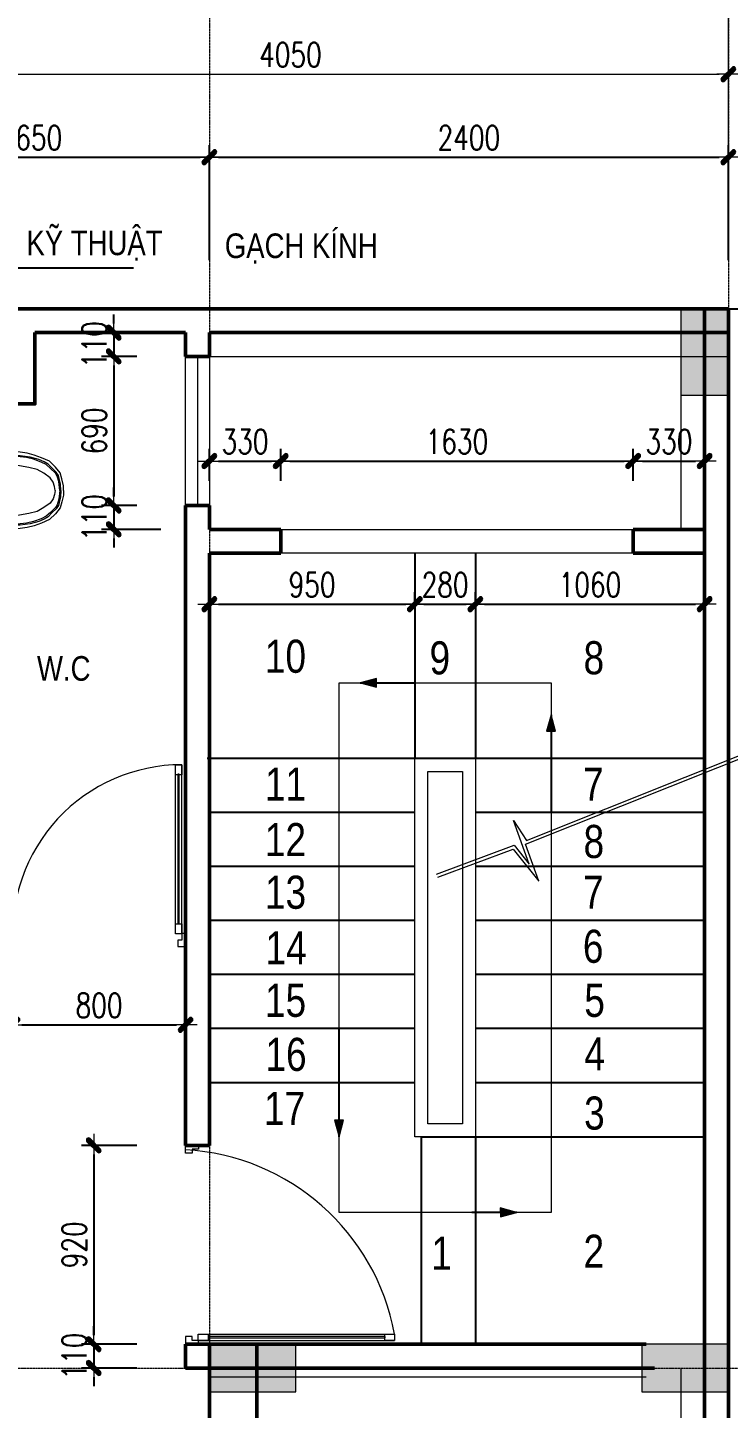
# Model space of a CAD drawing. Extents: x -165145 to 691808, y -202842 to 311040.
# Drawn here: x 32009 to 35249, y 61426 to 67814 of the extents above; entities that cross this region are included whole.
import ezdxf

# ---------------------------------------------------------------- set-up
doc = ezdxf.new("R2010")
doc.units = 0
doc.header["$LTSCALE"] = 10
doc.header["$MEASUREMENT"] = 0
for name, pattern in [('HIDDEN', [2.3807, 1.587, -0.7937]), ('ketcau-1', [2, 1, 1]), ('TIM', [26.01, 10, -3, 0.01, -3, 10])]:
    doc.linetypes.add(name, pattern=pattern)
doc.layers.get('Defpoints').update_dxf_attribs({"color": 5, "linetype": 'CONTINUOUS'})
doc.layers.add('AM_Funitur', color=35, linetype='CONTINUOUS')
for name, color, linetype, lineweight in [('ARROWS', 1, 'CONTINUOUS', 0), ('DIM', 8, 'CONTINUOUS', 13), ('DOOR', 8, 'CONTINUOUS', 9), ('GE_KC_HATCH', 250, 'CONTINUOUS', 20), ('GE_KC_NETKHUAT', 9, 'HIDDEN', 20), ('GE_KC_NETTHAY', 2, 'CONTINUOUS', 20), ('netchia', 2, 'CONTINUOUS', 20), ('NOI THAT', 35, 'CONTINUOUS', 9), ('TEXT', 4, 'CONTINUOUS', 20), ('THAY', 147, 'CONTINUOUS', 25), ('TRUC', 251, 'TIM', 5), ('wall', 7, 'CONTINUOUS', 50)]:
    doc.layers.add(name, color=color, linetype=linetype, lineweight=lineweight)
doc.styles.add('ROMANS', font='romans', dxfattribs={"width": 0.75, "bigfont": 'vns'})
doc.styles.add('VNCC-Arial', font='arial.ttf', dxfattribs={"width": 0.8})
doc.dimstyles.new('fit0.75', dxfattribs={"dimscale": 0.5625, "dimtxt": 200, "dimasz": 75, "dimexe": 100, "dimexo": 400, "dimgap": 0.03, "dimtad": 0, "dimdec": 0, "dimdsep": 46, "dimtxsty": 'ROMANS', "dimblk": 'alex', "dimcen": 150, "dimclrd": 8, "dimclre": 8, "dimclrt": 7, "dimaunit": 1, "dimadec": 0, "dimazin": 0, "dimtfac": 0.072, "dimtdec": 0, "dimtix": 1, "dimtmove": 2, "dimatfit": 3, "dimldrblk": 'a-01', "dimfxl": 100, "dimtvp": 0.8, "dimtolj": 1, "dimarcsym": 0})

# ---------------------------------------------------------------- blocks, each defined once
blk = doc.blocks.new('a-01')
at = {"layer": 'ARROWS'}
blk.add_hatch(color=256, dxfattribs=at).paths.add_polyline_path([(-1.8, 0.49), (-1.8, -0.49), (0, 0)])
at = {"layer": 'netchia'}
blk.add_lwpolyline([(-1.8, 0.49), (-1.8, -0.49), (0, 0), (0, 0)], close=True, dxfattribs=at)
blk = doc.blocks.new('alex')
at = {"layer": 'ARROWS'}
h = blk.add_hatch(color=1, dxfattribs=at)
edge = h.paths.add_edge_path()
edge.add_line((0.4, 0.74), (-0.74, -0.4))
edge.add_ellipse((-0.57, -0.57), major_axis=(0.17, 0.17), ratio=1, start_angle=90, end_angle=270)
edge.add_line((-0.4, -0.74), (0.74, 0.4))
edge.add_ellipse((0.57, 0.57), major_axis=(0.17, 0.17), ratio=1, start_angle=270, end_angle=450)
blk.add_lwpolyline([(0.4, 0.74), (-0.74, -0.4, 1), (-0.4, -0.74), (0.74, 0.4, 1)], format="xyb", close=True, dxfattribs=at)
at = {"layer": 'netchia', "color": 2}
for p, q in [((1.27, 0), (-1.27, 0)), ((0, -1.27), (0, 1.27))]:
    blk.add_line(p, q, dxfattribs=at)
blk = doc.blocks.new('*D2020')
at = {"layer": 'Defpoints', "color": 0, "ltscale": 0.05, "transparency": 16777216}
for p in [(34414.1, 66512.8), (36296.7, 61612.8), (36673.4, 61612.8)]:
    blk.add_point(p, dxfattribs=at)
at = {"layer": 'DIM', "color": 8, "lineweight": -2, "ltscale": 0.05, "transparency": 16777216}
for p, q in [((34639.1, 66512.8), (36729.7, 66512.8)), ((36673.4, 66470.6), (36673.4, 61655)), ((36521.7, 61612.8), (36729.7, 61612.8))]:
    blk.add_line(p, q, dxfattribs=at)
at = {"layer": 'DIM', "color": 8, "lineweight": -2, "ltscale": 0.05, "transparency": 16777216, "xscale": 42.1875, "yscale": 42.1875, "zscale": 42.1875}
for p, rotation in [((36673.4, 66512.8), 90), ((36673.4, 61612.8), 270)]:
    blk.add_blockref('alex', p, dxfattribs=dict(at, rotation=rotation))
at = {"layer": 'DIM', "color": 7, "ltscale": 0.05, "transparency": 16777216, "insert": (36583.4, 64062.8), "char_height": 112.5, "attachment_point": 5, "rotation": 90, "style": 'ROMANS'}
blk.add_mtext('\\A1;4900', dxfattribs=at)
blk = doc.blocks.new('*D2021')
at = {"layer": 'Defpoints', "color": 0, "ltscale": 0.05, "transparency": 16777216}
for p in [(34735.8, 66512.8), (35092.3, 65382.8), (36313.9, 65382.8)]:
    blk.add_point(p, dxfattribs=at)
at = {"layer": 'DIM', "color": 8, "lineweight": -2, "ltscale": 0.05, "transparency": 16777216}
for p, q in [((34960.8, 66512.8), (36370.2, 66512.8)), ((36313.9, 66470.6), (36313.9, 65425)), ((35317.3, 65382.8), (36370.2, 65382.8))]:
    blk.add_line(p, q, dxfattribs=at)
at = {"layer": 'DIM', "color": 8, "lineweight": -2, "ltscale": 0.05, "transparency": 16777216, "xscale": 42.1875, "yscale": 42.1875, "zscale": 42.1875}
for p, rotation in [((36313.9, 66512.8), 90), ((36313.9, 65382.8), 270)]:
    blk.add_blockref('alex', p, dxfattribs=dict(at, rotation=rotation))
at = {"layer": 'DIM', "color": 7, "ltscale": 0.05, "transparency": 16777216, "insert": (36223.9, 65947.8), "char_height": 112.5, "attachment_point": 5, "rotation": 90, "style": 'ROMANS'}
blk.add_mtext('\\A1;1130', dxfattribs=at)
blk = doc.blocks.new('*D2025')
at = {"layer": 'Defpoints', "color": 0, "transparency": 16777216}
for p in [(31939.5, 63512.8), (32739.5, 63512.8), (32739.5, 63200.2)]:
    blk.add_point(p, dxfattribs=at)
at = {"layer": 'DIM', "color": 8, "lineweight": -2, "transparency": 16777216}
for p, q in [((31939.5, 63287.8), (31939.5, 63143.9)), ((32739.5, 63287.8), (32739.5, 63143.9)), ((31981.7, 63200.2), (32697.3, 63200.2))]:
    blk.add_line(p, q, dxfattribs=at)
at = {"layer": 'DIM', "color": 8, "lineweight": -2, "transparency": 16777216, "xscale": 42.1875, "yscale": 42.1875, "zscale": 42.1875, "rotation": 180}
blk.add_blockref('alex', (31939.5, 63200.2), dxfattribs=at)
at = {"layer": 'DIM', "color": 8, "lineweight": -2, "transparency": 16777216, "xscale": 42.1875, "yscale": 42.1875, "zscale": 42.1875}
blk.add_blockref('alex', (32739.5, 63200.2), dxfattribs=at)
at = {"layer": 'DIM', "color": 7, "transparency": 16777216, "insert": (32339.5, 63290.2), "char_height": 112.5, "attachment_point": 5, "style": 'ROMANS'}
blk.add_mtext('\\A1;800', dxfattribs=at)
blk = doc.blocks.new('*D2029')
at = {"layer": 'Defpoints', "color": 0, "transparency": 16777216}
for p in [(32849.5, 67214.4), (31199.5, 66512.8), (32849.5, 66512.8)]:
    blk.add_point(p, dxfattribs=at)
at = {"layer": 'DIM', "color": 8, "lineweight": -2, "transparency": 16777216}
for p, q in [((31199.5, 66737.8), (31199.5, 67270.6)), ((32849.5, 66737.8), (32849.5, 67270.6)), ((31241.7, 67214.4), (32807.3, 67214.4))]:
    blk.add_line(p, q, dxfattribs=at)
at = {"layer": 'DIM', "color": 8, "lineweight": -2, "transparency": 16777216, "xscale": 42.1875, "yscale": 42.1875, "zscale": 42.1875, "rotation": 180}
blk.add_blockref('alex', (31199.5, 67214.4), dxfattribs=at)
at = {"layer": 'DIM', "color": 8, "lineweight": -2, "transparency": 16777216, "xscale": 42.1875, "yscale": 42.1875, "zscale": 42.1875}
blk.add_blockref('alex', (32849.5, 67214.4), dxfattribs=at)
at = {"layer": 'DIM', "color": 7, "transparency": 16777216, "insert": (32024.5, 67304.4), "char_height": 112.5, "attachment_point": 5, "style": 'ROMANS'}
blk.add_mtext('\\A1;1650', dxfattribs=at)
blk = doc.blocks.new('*D2030')
at = {"layer": 'Defpoints', "color": 0, "transparency": 16777216}
for p in [(35249.5, 67214.4), (32849.5, 66512.8), (35249.5, 66512.8)]:
    blk.add_point(p, dxfattribs=at)
at = {"layer": 'DIM', "color": 8, "lineweight": -2, "transparency": 16777216}
for p, q in [((32849.5, 66737.8), (32849.5, 67270.6)), ((35249.5, 66737.8), (35249.5, 67270.6)), ((32891.7, 67214.4), (35207.3, 67214.4))]:
    blk.add_line(p, q, dxfattribs=at)
at = {"layer": 'DIM', "color": 8, "lineweight": -2, "transparency": 16777216, "xscale": 42.1875, "yscale": 42.1875, "zscale": 42.1875, "rotation": 180}
blk.add_blockref('alex', (32849.5, 67214.4), dxfattribs=at)
at = {"layer": 'DIM', "color": 8, "lineweight": -2, "transparency": 16777216, "xscale": 42.1875, "yscale": 42.1875, "zscale": 42.1875}
blk.add_blockref('alex', (35249.5, 67214.4), dxfattribs=at)
at = {"layer": 'DIM', "color": 7, "transparency": 16777216, "insert": (34049.5, 67304.4), "char_height": 112.5, "attachment_point": 5, "style": 'ROMANS'}
blk.add_mtext('\\A1;2400', dxfattribs=at)
blk = doc.blocks.new('*D2039')
at = {"layer": 'Defpoints', "color": 0, "transparency": 16777216}
for p in [(32739.5, 66402.8), (32407.4, 66292.8), (32739.5, 66292.8)]:
    blk.add_point(p, dxfattribs=at)
at = {"layer": 'DIM', "color": 8, "lineweight": -2, "transparency": 16777216}
for p, q in [((32407.4, 66445), (32407.4, 66487.1)), ((32514.5, 66402.8), (32351.2, 66402.8)), ((32407.4, 66402.8), (32407.4, 66292.8)), ((32514.5, 66292.8), (32351.2, 66292.8)), ((32407.4, 66250.6), (32407.4, 66208.4))]:
    blk.add_line(p, q, dxfattribs=at)
at = {"layer": 'DIM', "color": 8, "lineweight": -2, "transparency": 16777216, "xscale": 42.1875, "yscale": 42.1875, "zscale": 42.1875}
for p, rotation in [((32407.4, 66402.8), 270), ((32407.4, 66292.8), 90)]:
    blk.add_blockref('alex', p, dxfattribs=dict(at, rotation=rotation))
at = {"layer": 'DIM', "color": 7, "transparency": 16777216, "insert": (32317.4, 66347.8), "char_height": 112.5, "attachment_point": 5, "rotation": 90, "style": 'ROMANS'}
blk.add_mtext('\\A1;110', dxfattribs=at)
blk = doc.blocks.new('*D2040')
at = {"layer": 'Defpoints', "color": 0, "transparency": 16777216}
for p in [(32739.5, 66292.8), (32407.4, 65602.8), (32739.5, 65602.8)]:
    blk.add_point(p, dxfattribs=at)
at = {"layer": 'DIM', "color": 8, "lineweight": -2, "transparency": 16777216}
for p, q in [((32514.5, 66292.8), (32351.2, 66292.8)), ((32407.4, 66250.6), (32407.4, 65645)), ((32514.5, 65602.8), (32351.2, 65602.8))]:
    blk.add_line(p, q, dxfattribs=at)
at = {"layer": 'DIM', "color": 8, "lineweight": -2, "transparency": 16777216, "xscale": 42.1875, "yscale": 42.1875, "zscale": 42.1875}
for p, rotation in [((32407.4, 66292.8), 90), ((32407.4, 65602.8), 270)]:
    blk.add_blockref('alex', p, dxfattribs=dict(at, rotation=rotation))
at = {"layer": 'DIM', "color": 7, "transparency": 16777216, "insert": (32317.4, 65947.8), "char_height": 112.5, "attachment_point": 5, "rotation": 90, "style": 'ROMANS'}
blk.add_mtext('\\A1;690', dxfattribs=at)
blk = doc.blocks.new('*D2041')
at = {"layer": 'Defpoints', "color": 0, "transparency": 16777216}
for p in [(32739.5, 65602.8), (32407.4, 65492.8), (32849.5, 65492.8)]:
    blk.add_point(p, dxfattribs=at)
at = {"layer": 'DIM', "color": 8, "lineweight": -2, "transparency": 16777216}
for p, q in [((32407.4, 65645), (32407.4, 65687.1)), ((32514.5, 65602.8), (32351.2, 65602.8)), ((32407.4, 65602.8), (32407.4, 65492.8)), ((32624.5, 65492.8), (32351.2, 65492.8)), ((32407.4, 65450.6), (32407.4, 65408.4))]:
    blk.add_line(p, q, dxfattribs=at)
at = {"layer": 'DIM', "color": 8, "lineweight": -2, "transparency": 16777216, "xscale": 42.1875, "yscale": 42.1875, "zscale": 42.1875}
for p, rotation in [((32407.4, 65602.8), 270), ((32407.4, 65492.8), 90)]:
    blk.add_blockref('alex', p, dxfattribs=dict(at, rotation=rotation))
at = {"layer": 'DIM', "color": 7, "transparency": 16777216, "insert": (32317.4, 65547.8), "char_height": 112.5, "attachment_point": 5, "rotation": 90, "style": 'ROMANS'}
blk.add_mtext('\\A1;110', dxfattribs=at)
blk = doc.blocks.new('*D2042')
at = {"layer": 'Defpoints', "color": 0, "transparency": 16777216}
for p in [(33179.5, 65808.9), (32849.5, 65492.8), (33179.5, 65492.8)]:
    blk.add_point(p, dxfattribs=at)
at = {"layer": 'DIM', "color": 8, "lineweight": -2, "transparency": 16777216}
for p, q in [((32849.5, 65717.8), (32849.5, 65865.1)), ((33179.5, 65717.8), (33179.5, 65865.1)), ((32891.7, 65808.9), (33137.3, 65808.9))]:
    blk.add_line(p, q, dxfattribs=at)
at = {"layer": 'DIM', "color": 8, "lineweight": -2, "transparency": 16777216, "xscale": 42.1875, "yscale": 42.1875, "zscale": 42.1875, "rotation": 180}
blk.add_blockref('alex', (32849.5, 65808.9), dxfattribs=at)
at = {"layer": 'DIM', "color": 8, "lineweight": -2, "transparency": 16777216, "xscale": 42.1875, "yscale": 42.1875, "zscale": 42.1875}
blk.add_blockref('alex', (33179.5, 65808.9), dxfattribs=at)
at = {"layer": 'DIM', "color": 7, "transparency": 16777216, "insert": (33014.5, 65898.9), "char_height": 112.5, "attachment_point": 5, "style": 'ROMANS'}
blk.add_mtext('\\A1;330', dxfattribs=at)
blk = doc.blocks.new('*D1999')
at = {"layer": 'Defpoints', "color": 0, "transparency": 16777216}
for p in [(35139.5, 65808.9), (34809.5, 65492.8), (35139.5, 65492.8)]:
    blk.add_point(p, dxfattribs=at)
at = {"layer": 'DIM', "color": 8, "lineweight": -2, "transparency": 16777216}
for p, q in [((34809.5, 65717.8), (34809.5, 65865.1)), ((35139.5, 65717.8), (35139.5, 65865.1)), ((34851.7, 65808.9), (35097.3, 65808.9))]:
    blk.add_line(p, q, dxfattribs=at)
at = {"layer": 'DIM', "color": 8, "lineweight": -2, "transparency": 16777216, "xscale": 42.1875, "yscale": 42.1875, "zscale": 42.1875, "rotation": 180}
blk.add_blockref('alex', (34809.5, 65808.9), dxfattribs=at)
at = {"layer": 'DIM', "color": 8, "lineweight": -2, "transparency": 16777216, "xscale": 42.1875, "yscale": 42.1875, "zscale": 42.1875}
blk.add_blockref('alex', (35139.5, 65808.9), dxfattribs=at)
at = {"layer": 'DIM', "color": 7, "transparency": 16777216, "insert": (34974.5, 65898.9), "char_height": 112.5, "attachment_point": 5, "style": 'ROMANS'}
blk.add_mtext('\\A1;330', dxfattribs=at)
blk = doc.blocks.new('*D2000')
at = {"layer": 'Defpoints', "color": 0, "transparency": 16777216}
for p in [(34809.5, 65808.9), (33179.5, 65492.8), (34809.5, 65492.8)]:
    blk.add_point(p, dxfattribs=at)
at = {"layer": 'DIM', "color": 8, "lineweight": -2, "transparency": 16777216}
for p, q in [((33179.5, 65717.8), (33179.5, 65865.1)), ((34809.5, 65717.8), (34809.5, 65865.1)), ((33221.7, 65808.9), (34767.3, 65808.9))]:
    blk.add_line(p, q, dxfattribs=at)
at = {"layer": 'DIM', "color": 8, "lineweight": -2, "transparency": 16777216, "xscale": 42.1875, "yscale": 42.1875, "zscale": 42.1875, "rotation": 180}
blk.add_blockref('alex', (33179.5, 65808.9), dxfattribs=at)
at = {"layer": 'DIM', "color": 8, "lineweight": -2, "transparency": 16777216, "xscale": 42.1875, "yscale": 42.1875, "zscale": 42.1875}
blk.add_blockref('alex', (34809.5, 65808.9), dxfattribs=at)
at = {"layer": 'DIM', "color": 7, "transparency": 16777216, "insert": (33994.5, 65898.9), "char_height": 112.5, "attachment_point": 5, "style": 'ROMANS'}
blk.add_mtext('\\A1;1630', dxfattribs=at)
blk = doc.blocks.new('*D2001')
at = {"layer": 'Defpoints', "color": 0, "transparency": 16777216}
for p in [(33799.5, 65146.4), (32849.5, 64992.9), (33799.5, 64907.8)]:
    blk.add_point(p, dxfattribs=at)
at = {"layer": 'DIM', "color": 8, "lineweight": -2, "transparency": 16777216}
for p, q in [((32849.5, 65217.9), (32849.5, 65202.6)), ((33799.5, 65132.8), (33799.5, 65202.6)), ((32891.7, 65146.4), (33757.3, 65146.4))]:
    blk.add_line(p, q, dxfattribs=at)
at = {"layer": 'DIM', "color": 8, "lineweight": -2, "transparency": 16777216, "xscale": 42.1875, "yscale": 42.1875, "zscale": 42.1875, "rotation": 180}
blk.add_blockref('alex', (32849.5, 65146.4), dxfattribs=at)
at = {"layer": 'DIM', "color": 8, "lineweight": -2, "transparency": 16777216, "xscale": 42.1875, "yscale": 42.1875, "zscale": 42.1875}
blk.add_blockref('alex', (33799.5, 65146.4), dxfattribs=at)
at = {"layer": 'DIM', "color": 7, "transparency": 16777216, "insert": (33324.5, 65236.4), "char_height": 112.5, "attachment_point": 5, "style": 'ROMANS'}
blk.add_mtext('\\A1;950', dxfattribs=at)
blk = doc.blocks.new('*D2002')
at = {"layer": 'Defpoints', "color": 0, "transparency": 16777216}
for p in [(34079.5, 65146.4), (33799.5, 64907.8), (34079.5, 64907.8)]:
    blk.add_point(p, dxfattribs=at)
at = {"layer": 'DIM', "color": 8, "lineweight": -2, "transparency": 16777216}
for p, q in [((33799.5, 65132.8), (33799.5, 65202.6)), ((34079.5, 65132.8), (34079.5, 65202.6)), ((33841.7, 65146.4), (34037.3, 65146.4))]:
    blk.add_line(p, q, dxfattribs=at)
at = {"layer": 'DIM', "color": 8, "lineweight": -2, "transparency": 16777216, "xscale": 42.1875, "yscale": 42.1875, "zscale": 42.1875, "rotation": 180}
blk.add_blockref('alex', (33799.5, 65146.4), dxfattribs=at)
at = {"layer": 'DIM', "color": 8, "lineweight": -2, "transparency": 16777216, "xscale": 42.1875, "yscale": 42.1875, "zscale": 42.1875}
blk.add_blockref('alex', (34079.5, 65146.4), dxfattribs=at)
at = {"layer": 'DIM', "color": 7, "transparency": 16777216, "insert": (33939.5, 65236.4), "char_height": 112.5, "attachment_point": 5, "style": 'ROMANS'}
blk.add_mtext('\\A1;280', dxfattribs=at)
blk = doc.blocks.new('*D2003')
at = {"layer": 'Defpoints', "color": 0, "transparency": 16777216}
for p in [(35139.5, 65146.4), (34079.5, 65004.4), (35139.5, 65004.4)]:
    blk.add_point(p, dxfattribs=at)
at = {"layer": 'DIM', "color": 8, "lineweight": -2, "transparency": 16777216}
for p, q in [((34079.5, 65229.4), (34079.5, 65202.6)), ((35139.5, 65229.4), (35139.5, 65202.6)), ((34121.7, 65146.4), (35097.3, 65146.4))]:
    blk.add_line(p, q, dxfattribs=at)
at = {"layer": 'DIM', "color": 8, "lineweight": -2, "transparency": 16777216, "xscale": 42.1875, "yscale": 42.1875, "zscale": 42.1875, "rotation": 180}
blk.add_blockref('alex', (34079.5, 65146.4), dxfattribs=at)
at = {"layer": 'DIM', "color": 8, "lineweight": -2, "transparency": 16777216, "xscale": 42.1875, "yscale": 42.1875, "zscale": 42.1875}
blk.add_blockref('alex', (35139.5, 65146.4), dxfattribs=at)
at = {"layer": 'DIM', "color": 7, "transparency": 16777216, "insert": (34609.5, 65236.4), "char_height": 112.5, "attachment_point": 5, "style": 'ROMANS'}
blk.add_mtext('\\A1;1060', dxfattribs=at)
blk = doc.blocks.new('*D2004')
at = {"layer": 'Defpoints', "color": 0, "transparency": 16777216}
for p in [(32739.5, 62642.8), (32314.9, 61722.8), (32739.5, 61722.8)]:
    blk.add_point(p, dxfattribs=at)
at = {"layer": 'DIM', "color": 8, "lineweight": -2, "transparency": 16777216}
for p, q in [((32514.5, 62642.8), (32258.7, 62642.8)), ((32314.9, 62600.6), (32314.9, 61765)), ((32514.5, 61722.8), (32258.7, 61722.8))]:
    blk.add_line(p, q, dxfattribs=at)
at = {"layer": 'DIM', "color": 8, "lineweight": -2, "transparency": 16777216, "xscale": 42.1875, "yscale": 42.1875, "zscale": 42.1875}
for p, rotation in [((32314.9, 62642.8), 90), ((32314.9, 61722.8), 270)]:
    blk.add_blockref('alex', p, dxfattribs=dict(at, rotation=rotation))
at = {"layer": 'DIM', "color": 7, "transparency": 16777216, "insert": (32224.9, 62182.8), "char_height": 112.5, "attachment_point": 5, "rotation": 90, "style": 'ROMANS'}
blk.add_mtext('\\A1;920', dxfattribs=at)
blk = doc.blocks.new('*D2005')
at = {"layer": 'Defpoints', "color": 0, "transparency": 16777216}
for p in [(32739.5, 61722.8), (32314.9, 61612.8), (32739.5, 61612.8)]:
    blk.add_point(p, dxfattribs=at)
at = {"layer": 'DIM', "color": 8, "lineweight": -2, "transparency": 16777216}
for p, q in [((32314.9, 61765), (32314.9, 61807.1)), ((32514.5, 61722.8), (32258.7, 61722.8)), ((32314.9, 61722.8), (32314.9, 61612.8)), ((32514.5, 61612.8), (32258.7, 61612.8)), ((32314.9, 61570.6), (32314.9, 61528.4))]:
    blk.add_line(p, q, dxfattribs=at)
at = {"layer": 'DIM', "color": 8, "lineweight": -2, "transparency": 16777216, "xscale": 42.1875, "yscale": 42.1875, "zscale": 42.1875}
for p, rotation in [((32314.9, 61722.8), 270), ((32314.9, 61612.8), 90)]:
    blk.add_blockref('alex', p, dxfattribs=dict(at, rotation=rotation))
at = {"layer": 'DIM', "color": 7, "transparency": 16777216, "insert": (32224.9, 61667.8), "char_height": 112.5, "attachment_point": 5, "rotation": 90, "style": 'ROMANS'}
blk.add_mtext('\\A1;110', dxfattribs=at)
blk = doc.blocks.new('*D2006')
at = {"layer": 'Defpoints', "color": 0, "transparency": 16777216}
for p in [(35249.5, 61722.8), (35249.5, 61612.8), (35645.9, 61612.8)]:
    blk.add_point(p, dxfattribs=at)
at = {"layer": 'DIM', "color": 8, "lineweight": -2, "transparency": 16777216}
for p, q in [((35645.9, 61765), (35645.9, 61807.1)), ((35474.5, 61722.8), (35702.2, 61722.8)), ((35645.9, 61722.8), (35645.9, 61612.8)), ((35474.5, 61612.8), (35702.2, 61612.8)), ((35645.9, 61570.6), (35645.9, 61528.4))]:
    blk.add_line(p, q, dxfattribs=at)
at = {"layer": 'DIM', "color": 8, "lineweight": -2, "transparency": 16777216, "xscale": 42.1875, "yscale": 42.1875, "zscale": 42.1875}
for p, rotation in [((35645.9, 61722.8), 270), ((35645.9, 61612.8), 90)]:
    blk.add_blockref('alex', p, dxfattribs=dict(at, rotation=rotation))
at = {"layer": 'DIM', "color": 7, "transparency": 16777216, "insert": (35555.9, 61667.8), "char_height": 112.5, "attachment_point": 5, "rotation": 90, "style": 'ROMANS'}
blk.add_mtext('\\A1;110', dxfattribs=at)
blk = doc.blocks.new('*D2007')
at = {"layer": 'Defpoints', "color": 0, "transparency": 16777216}
for p in [(35249.5, 61722.8), (35249.5, 61502.8), (35941.2, 61502.8)]:
    blk.add_point(p, dxfattribs=at)
at = {"layer": 'DIM', "color": 8, "lineweight": -2, "transparency": 16777216}
for p, q in [((35474.5, 61722.8), (35997.4, 61722.8)), ((35941.2, 61680.6), (35941.2, 61545)), ((35474.5, 61502.8), (35997.4, 61502.8))]:
    blk.add_line(p, q, dxfattribs=at)
at = {"layer": 'DIM', "color": 8, "lineweight": -2, "transparency": 16777216, "xscale": 42.1875, "yscale": 42.1875, "zscale": 42.1875}
for p, rotation in [((35941.2, 61722.8), 90), ((35941.2, 61502.8), 270)]:
    blk.add_blockref('alex', p, dxfattribs=dict(at, rotation=rotation))
at = {"layer": 'DIM', "color": 7, "transparency": 16777216, "insert": (35851.2, 61612.8), "char_height": 112.5, "attachment_point": 5, "rotation": 90, "style": 'ROMANS'}
blk.add_mtext('\\A1;220', dxfattribs=at)
blk = doc.blocks.new('MBDVC-T1')
at = {"layer": 'GE_KC_HATCH', "linetype": 'ketcau-1'}
for points in [[(14850, 7000), (14630, 7000), (14630, 6600), (14850, 6600)], [(12850, 2210), (12450, 2210), (12450, 1990), (12850, 1990)], [(14850, 2210), (14450, 2210), (14450, 1990), (14850, 1990)]]:
    blk.add_hatch(color=1, dxfattribs=at).paths.add_polyline_path(points)
at = {"layer": 'GE_KC_NETTHAY', "linetype": 'Continuous'}
for points in [[(14850, 7000), (14630, 7000), (14630, 6600), (14850, 6600)], [(12850, 2210), (12450, 2210), (12450, 1990), (12850, 1990)], [(14850, 2210), (14450, 2210), (14450, 1990), (14850, 1990)]]:
    blk.add_lwpolyline(points, close=True, dxfattribs=at)
blk = doc.blocks.new('xi mb')
at = {"layer": 'NOI THAT'}
for p, q in [((-237.3, -17.6), (-208.9, 0)), ((-208.9, 0), (0, 0)), ((208.9, 0), (0, 0)), ((237.3, -17.6), (208.9, 0)), ((-258.6, -69.7), (-251.5, -38.9)), ((-251.5, -38.9), (-237.3, -17.6)), ((251.5, -38.9), (237.3, -17.6)), ((258.6, -69.7), (251.5, -38.9)), ((-262.5, -122.5), (-258.6, -69.7)), ((-258.6, -175.3), (-262.5, -122.5)), ((262.5, -122.5), (258.6, -69.7)), ((258.6, -175.3), (262.5, -122.5)), ((-251.5, -206.1), (-258.6, -175.3)), ((251.5, -206.1), (258.6, -175.3)), ((-237.3, -227.4), (-251.5, -206.1)), ((-208.9, -245), (-237.3, -227.4)), ((0, -245), (-208.9, -245)), ((-167.8, -260.4), (-165.1, -245)), ((0, -245), (208.9, -245)), ((167.8, -260.4), (165.1, -245)), ((208.9, -245), (237.3, -227.4)), ((237.3, -227.4), (251.5, -206.1)), ((-180, -348.9), (-173.2, -294.7)), ((-173.2, -294.7), (-167.8, -260.4)), ((-146, -324), (-136.6, -293.7)), ((-141.6, -331.9), (-133.4, -295.2)), ((-136.6, -293.7), (-131.6, -274.3)), ((-133.4, -295.2), (-131.5, -274.2)), ((-131.5, -274.2), (-130.6, -268.7)), ((-130.6, -268.7), (-126, -264.1)), ((-126, -264.1), (-119.6, -260.4)), ((-119.6, -260.4), (-108.6, -260.4)), ((-108.6, -260.4), (0, -260.4)), ((-81.2, -321.8), (-61, -307.2)), ((-61, -307.2), (-29.8, -298.9)), ((-29.8, -298.9), (0, -298.9)), ((108.6, -260.4), (0, -260.4)), ((29.8, -298.9), (0, -298.9)), ((61, -307.2), (29.8, -298.9)), ((81.2, -321.8), (61, -307.2)), ((119.6, -260.4), (108.6, -260.4)), ((126, -264.1), (119.6, -260.4)), ((130.6, -268.7), (126, -264.1)), ((131.5, -274.2), (130.6, -268.7)), ((133.4, -295.2), (131.5, -274.2)), ((136.6, -293.7), (131.6, -274.3)), ((141.6, -331.9), (133.4, -295.2)), ((146, -324), (136.6, -293.7)), ((173.2, -294.7), (167.8, -260.4)), ((180, -348.9), (173.2, -294.7)), ((-180, -458.3), (-180, -348.9)), ((-161.1, -434.3), (-153.9, -364.4)), ((-154.4, -451.1), (-148.9, -379.6)), ((-153.9, -364.4), (-146, -324)), ((-148.9, -379.6), (-141.6, -331.9)), ((-117.8, -424.5), (-112.3, -383.2)), ((-112.3, -383.2), (-101.3, -348.4)), ((-101.3, -348.4), (-81.2, -321.8)), ((101.3, -348.4), (81.2, -321.8)), ((112.3, -383.2), (101.3, -348.4)), ((117.8, -424.5), (112.3, -383.2)), ((148.9, -379.6), (141.6, -331.9)), ((153.9, -364.4), (146, -324)), ((154.4, -451.1), (148.9, -379.6)), ((161.1, -434.3), (153.9, -364.4)), ((180, -458.3), (180, -348.9)), ((-161.1, -479), (-161.1, -434.3)), ((-117.8, -465.7), (-117.8, -424.5)), ((117.8, -465.7), (117.8, -424.5)), ((161.1, -479), (161.1, -434.3)), ((-176.8, -525.1), (-180, -458.3)), ((-160.4, -525.9), (-161.1, -479)), ((-156.3, -511.6), (-154.4, -451.1)), ((-114.1, -521.6), (-117.8, -465.7)), ((114.1, -521.6), (117.8, -465.7)), ((156.3, -511.6), (154.4, -451.1)), ((160.4, -525.9), (161.1, -479)), ((176.8, -525.1), (180, -458.3)), ((-171.7, -557.8), (-176.8, -525.1)), ((-163.5, -589.4), (-171.7, -557.8)), ((-154.6, -572), (-160.4, -525.9)), ((-151.7, -554.6), (-156.3, -511.6)), ((-143.8, -611), (-154.6, -572)), ((-144.4, -587.6), (-151.7, -554.6)), ((-106.8, -564.7), (-114.1, -521.6)), ((-97.6, -604.1), (-106.8, -564.7)), ((97.6, -604.1), (106.8, -564.7)), ((106.8, -564.7), (114.1, -521.6)), ((143.8, -611), (154.6, -572)), ((144.4, -587.6), (151.7, -554.6)), ((151.7, -554.6), (156.3, -511.6)), ((154.6, -572), (160.4, -525.9)), ((163.5, -589.4), (171.7, -557.8)), ((171.7, -557.8), (176.8, -525.1)), ((-151.3, -624.1), (-163.5, -589.4)), ((-135, -660.8), (-151.3, -624.1)), ((-131.5, -622.5), (-144.4, -587.6)), ((-132.3, -635.5), (-143.8, -611)), ((-121.5, -655), (-132.3, -635.5)), ((-119.6, -645.4), (-131.5, -622.5)), ((-79.3, -635.3), (-97.6, -604.1)), ((-58.2, -663.7), (-79.3, -635.3)), ((58.2, -663.7), (79.3, -635.3)), ((79.3, -635.3), (97.6, -604.1)), ((119.6, -645.4), (131.5, -622.5)), ((121.5, -655), (132.3, -635.5)), ((131.5, -622.5), (144.4, -587.6)), ((132.3, -635.5), (143.8, -611)), ((135, -660.8), (151.3, -624.1)), ((151.3, -624.1), (163.5, -589.4)), ((-108.4, -688.4), (-135, -660.8)), ((-104.2, -672.3), (-121.5, -655)), ((-101.3, -665.5), (-119.6, -645.4)), ((-81.1, -710.4), (-108.4, -688.4)), ((-84.7, -691.7), (-104.2, -672.3)), ((-79.3, -688.5), (-101.3, -665.5)), ((-69.6, -701.8), (-84.7, -691.7)), ((-66.5, -696.7), (-79.3, -688.5)), ((-55.9, -706.2), (-69.6, -701.8)), ((-40.6, -703.3), (-66.5, -696.7)), ((-38.1, -678.4), (-58.2, -663.7)), ((-18.9, -683.9), (-38.1, -678.4)), ((0, -686.6), (-18.9, -683.9)), ((0, -686.6), (18.9, -683.9)), ((18.9, -683.9), (38.1, -678.4)), ((38.1, -678.4), (58.2, -663.7)), ((40.6, -703.3), (66.5, -696.7)), ((55.9, -706.2), (69.6, -701.8)), ((66.5, -696.7), (79.3, -688.5)), ((69.6, -701.8), (84.7, -691.7)), ((79.3, -688.5), (101.3, -665.5)), ((81.1, -710.4), (108.4, -688.4)), ((84.7, -691.7), (104.2, -672.3)), ((101.3, -665.5), (119.6, -645.4)), ((104.2, -672.3), (121.5, -655)), ((108.4, -688.4), (135, -660.8)), ((-53.1, -718.5), (-81.1, -710.4)), ((-29.8, -711.4), (-55.9, -706.2)), ((-21.6, -725), (-53.1, -718.5)), ((0, -708), (-40.6, -703.3)), ((0, -713.2), (-29.8, -711.4)), ((0, -725), (-21.6, -725)), ((0, -708), (40.6, -703.3)), ((0, -713.2), (29.8, -711.4)), ((0, -725), (21.6, -725)), ((21.6, -725), (53.1, -718.5)), ((29.8, -711.4), (55.9, -706.2)), ((53.1, -718.5), (81.1, -710.4))]:
    blk.add_line(p, q, dxfattribs=at)
for start, end in [(90, 270), (270, 90)]:
    blk.add_arc((0, -381.3), 42.3, start, end, dxfattribs=at)
blk = doc.blocks.new('*D1826')
at = {"layer": 'Defpoints', "color": 0, "transparency": 16777216}
for p in [(587932.6, 181), (570432.6, -1345.1), (587932.6, -1345.1)]:
    blk.add_point(p, dxfattribs=at)
at = {"layer": 'DIM', "color": 8, "lineweight": -2, "transparency": 16777216}
for p, q in [((570432.6, -1120.1), (570432.6, 237.3)), ((587932.6, -1120.1), (587932.6, 237.3)), ((570474.8, 181), (587890.4, 181))]:
    blk.add_line(p, q, dxfattribs=at)
at = {"layer": 'DIM', "color": 8, "lineweight": -2, "transparency": 16777216, "xscale": 42.1875, "yscale": 42.1875, "zscale": 42.1875, "rotation": 180}
blk.add_blockref('alex', (570432.6, 181), dxfattribs=at)
at = {"layer": 'DIM', "color": 8, "lineweight": -2, "transparency": 16777216, "xscale": 42.1875, "yscale": 42.1875, "zscale": 42.1875}
blk.add_blockref('alex', (587932.6, 181), dxfattribs=at)
at = {"layer": 'DIM', "color": 7, "transparency": 16777216, "insert": (577482.6, 271), "char_height": 112.5, "attachment_point": 5, "style": 'ROMANS'}
blk.add_mtext('\\A1;17500', dxfattribs=at)
blk = doc.blocks.new('*D1836')
at = {"layer": 'Defpoints', "color": 0, "transparency": 16777216}
for p in [(587932.6, -259.4), (583882.6, -1345.1), (587932.6, -1345.1)]:
    blk.add_point(p, dxfattribs=at)
at = {"layer": 'DIM', "color": 8, "lineweight": -2, "transparency": 16777216}
for p, q in [((583882.6, -1120.1), (583882.6, -203.1)), ((587932.6, -1120.1), (587932.6, -203.1)), ((583924.8, -259.4), (587890.4, -259.4))]:
    blk.add_line(p, q, dxfattribs=at)
at = {"layer": 'DIM', "color": 8, "lineweight": -2, "transparency": 16777216, "xscale": 42.1875, "yscale": 42.1875, "zscale": 42.1875, "rotation": 180}
blk.add_blockref('alex', (583882.6, -259.4), dxfattribs=at)
at = {"layer": 'DIM', "color": 8, "lineweight": -2, "transparency": 16777216, "xscale": 42.1875, "yscale": 42.1875, "zscale": 42.1875}
blk.add_blockref('alex', (587932.6, -259.4), dxfattribs=at)
at = {"layer": 'DIM', "color": 7, "transparency": 16777216, "insert": (585907.6, -169.4), "char_height": 112.5, "attachment_point": 5, "style": 'ROMANS'}
blk.add_mtext('\\A1;4050', dxfattribs=at)
blk = doc.blocks.new('lt - kt')
at = {"layer": 'TRUC', "ltscale": 0.05}
for p, q in [((-2400, 8582.3), (-2400, -1850.2)), ((0, 8582.3), (0, -1850.2)), ((-19823.1, 7000), (2014.6, 7000)), ((-19778.4, 2100), (2014.6, 2100))]:
    blk.add_line(p, q, dxfattribs=at)
at = {"layer": 'DIM'}
dim = blk.add_linear_dim(base=(0, 8526.1), p1=(-17500, 7000), p2=(0, 7000), dimstyle='fit0.75', dxfattribs=at)
dim.commit()
dim.dimension.update_dxf_attribs({"geometry": '*D1826', "text_midpoint": (-10450, 8616.1), "dimtype": 128, "insert": (-587932.6, 8345.1)})
dim = blk.add_linear_dim(base=(0, 8085.7), p1=(-4050, 7000), p2=(0, 7000), dimstyle='fit0.75', dxfattribs=at)
dim.commit()
dim.dimension.update_dxf_attribs({"geometry": '*D1836', "text_midpoint": (-2025, 8175.7), "insert": (-587932.6, 8345.1)})

msp = doc.modelspace()

# ---------------------------------------------------------------- linework, layer by layer
at = {"layer": 'DIM', "ltscale": 0.05}
for p, q in [((35029.48053, 66512.76817), (35029.48053, 65492.77181)), ((32794.48053, 66292.77181), (32794.48053, 65602.77181)), ((32849.48053, 66292.77181), (35249.48053, 66292.77181)), ((35029.48053, 61612.76899), (35029.48053, 59512.77864)), ((32849.48053, 61572.76958), (34869.1219, 61572.76958))]:
    msp.add_line(p, q, dxfattribs=at)
msp.add_lwpolyline([(32739.48053, 66292.77181), (32849.48053, 66292.77181), (32849.48053, 65602.77181), (32739.48053, 65602.77181)], close=True, dxfattribs=at)
at = {"layer": 'DIM'}
for points in [[(33179.48053, 65492.77181), (34809.48053, 65492.77181), (34809.48053, 65382.77181), (33179.48053, 65382.77181)], [(33449.48053, 64782.77181), (34429.48053, 64782.77181), (34429.48053, 62332.77181), (33449.48053, 62332.77181)], [(33799.48053, 64432.77181), (34079.48053, 64432.77181), (34079.48053, 62682.77181), (33799.48053, 62682.77181)], [(33859.48053, 64372.77181), (34019.48053, 64372.77181), (34019.48053, 62742.77181), (33859.48053, 62742.77181)]]:
    msp.add_lwpolyline(points, close=True, dxfattribs=at)
at = {"layer": 'DIM', "ltscale": 0.05}
for points in [[(33900.25866, 63898.1871), (34258.63839, 64031.58573), (34329.04475, 63943.84496), (34256.59191, 64145.64829), (34315.83561, 64053.59012), (35416.05232, 64493.35246)], [(33905.49132, 63884.12939), (34253.71891, 64013.74912), (34373.45899, 63864.52843), (34311.92893, 64035.90844), (35421.57676, 64479.40683)]]:
    msp.add_lwpolyline(points, dxfattribs=at)
at = {"layer": 'DIM'}
msp.add_arc((32721.48094, 63621.76855), 782.00042, 89.998139227, 184.327035168, dxfattribs=at)
at = {"layer": 'DIM', "ltscale": 0.05}
msp.add_arc((32679.90785, 61580.94198), 1043.12266, 10.42337011, 86.726059825, dxfattribs=at)
at = {"layer": 'DOOR'}
for p, q in [((32692.58605, 63622.76721), (32692.61186, 64403.81272)), ((32721.48053, 63622.76721), (32721.50634, 64403.81272)), ((32799.48053, 61769.66406), (33706.39346, 61769.66406)), ((32799.48053, 61740.76958), (33706.39346, 61740.76958))]:
    msp.add_line(p, q, dxfattribs=at)
for points in [[(32721.50634, 64357.58156), (32692.61186, 64357.58156), (32692.61186, 64403.81272), (32721.50634, 64403.81272)], [(32704.16965, 64359.70747), (32704.14384, 63668.99838), (32709.92273, 63668.99838), (32709.94855, 64359.70747)], [(32721.48094, 63621.76855), (32692.58646, 63621.76855), (32692.58646, 63667.99971), (32721.48094, 63667.99971)], [(32703.48053, 63562.76721), (32739.48053, 63562.76721), (32739.48053, 63622.76721), (32721.48053, 63622.76721), (32721.48053, 63592.76721), (32703.48053, 63592.76721)], [(32739.48053, 62606.76958), (32739.48053, 62642.76958), (32799.48053, 62642.76958), (32799.48053, 62624.76958), (32769.48053, 62624.76958), (32769.48053, 62606.76958)], [(32739.48053, 61758.76958), (32739.48053, 61722.76958), (32799.48053, 61722.76958), (32799.48053, 61740.76958), (32769.48053, 61740.76958), (32769.48053, 61758.76958)], [(32798.48186, 61740.76917), (32798.48186, 61769.66364), (32844.71303, 61769.66364), (32844.71303, 61740.76917)], [(33662.2882, 61758.10627), (32845.71169, 61758.10627), (32845.71169, 61752.32737), (33662.2882, 61752.32737)], [(33660.16229, 61740.76958), (33660.16229, 61769.66406), (33706.39346, 61769.66406), (33706.39346, 61740.76958)]]:
    msp.add_lwpolyline(points, close=True, dxfattribs=at)
at = {"layer": 'THAY', "ltscale": 0.05}
for p, q in [((34079.48053, 65382.77181), (34079.48053, 64432.77181)), ((35139.48053, 64432.77181), (32839.48053, 64432.77181)), ((33799.48053, 64182.77181), (32849.48053, 64182.77181)), ((35139.48053, 64182.77181), (34079.48053, 64182.77181)), ((33799.48053, 63932.77181), (32849.48053, 63932.77181)), ((35139.48053, 63932.77181), (34079.48053, 63932.77181)), ((33799.48053, 63682.77181), (32849.48053, 63682.77181)), ((35139.48053, 63682.77181), (34079.48053, 63682.77181)), ((33799.48053, 63432.77181), (32849.48053, 63432.77181)), ((35139.48053, 63432.77181), (34079.48053, 63432.77181)), ((33799.48053, 63182.77181), (32849.48053, 63182.77181)), ((35139.48053, 63182.77181), (34079.48053, 63182.77181)), ((33799.48053, 62932.77181), (32849.48053, 62932.77181)), ((35139.48053, 62932.77181), (34079.48053, 62932.77181)), ((33829.48053, 62682.77181), (35139.48053, 62682.77181)), ((33829.48053, 62682.77181), (33829.48053, 61722.76958)), ((34079.48053, 62682.77181), (34079.48053, 61722.76958))]:
    msp.add_line(p, q, dxfattribs=at)
msp.add_lwpolyline([(33799.48053, 65382.77181), (33799.48053, 64432.77181)], dxfattribs=at)
at = {"layer": 'wall', "ltscale": 0.05}
for p, q in [((20399.48053, 66512.77768), (35249.48053, 66512.76938)), ((35139.48053, 66512.76817), (35139.48053, 59512.77864)), ((35249.48053, 66512.76817), (35249.48053, 59512.77028)), ((32042.85921, 66402.76971), (32739.48053, 66402.77181)), ((32849.48053, 66402.77181), (35249.48053, 66402.76918)), ((32849.48053, 66292.77181), (32739.48053, 66292.77181)), ((32849.48053, 65602.77181), (32739.48053, 65602.77181)), ((33179.48053, 65492.77181), (32849.48053, 65492.77181)), ((35139.48053, 65492.77181), (34809.48053, 65492.77181)), ((34809.48053, 65492.77181), (34809.48053, 65382.77181)), ((33179.48053, 65382.77181), (32849.48053, 65382.77181)), ((35139.48053, 65382.77181), (34809.48053, 65382.77181)), ((32739.48053, 63622.76721), (32739.48053, 63622.76721)), ((32739.48053, 63512.76721), (32739.48053, 63512.76721)), ((32739.48053, 62642.76958), (32849.48053, 62642.76958)), ((32739.48053, 61722.76958), (34869.1219, 61722.76958)), ((32739.48053, 61612.76788), (32739.48053, 61722.76958)), ((32849.48053, 61117.76958), (32849.48053, 61722.76958)), ((33069.48053, 61017.76958), (33069.48053, 61722.76958)), ((32739.48053, 61612.76958), (34907.96328, 61612.76958))]:
    msp.add_line(p, q, dxfattribs=at)
for points in [[(32042.85921, 66402.76962), (32042.85921, 66072.76958), (31339.48053, 66072.76958)], [(32739.48053, 66402.77181), (32739.48053, 66292.77181)], [(32849.48053, 66402.77181), (32849.48053, 66292.77181)], [(32739.48053, 65602.77181), (32739.48053, 62642.76958)], [(32849.48053, 65602.77181), (32849.48053, 65492.77181)], [(33179.48053, 65492.77181), (33179.48053, 65382.77181)], [(32849.48053, 65382.77181), (32849.48053, 62642.76958)], [(32739.48053, 63622.76721), (32739.48053, 63512.76721)]]:
    msp.add_lwpolyline(points, dxfattribs=at)

# ---------------------------------------------------------------- block references
at = {"layer": 'AM_Funitur', "rotation": 90.00000000000001}
msp.add_blockref('xi mb', (31449.48053, 65672.76958), dxfattribs=at)
at = {"layer": 'GE_KC_NETKHUAT'}
msp.add_blockref('MBDVC-T1', (20399.48053, 59512.77028), dxfattribs=at)
at = {"layer": 'TEXT'}
msp.add_blockref('lt - kt', (35249.48053, 59512.77028), dxfattribs=at)

# ---------------------------------------------------------------- texts
at = {"layer": 'TEXT', "style": 'VNCC-Arial', "width": 0.8}
msp.add_text('HỘP KỸ THUẬT', height=113.90625, rotation=359.999927928, dxfattribs=at).set_placement((31692.42611, 66761.1788))
for s, height, p in [('GẠCH KÍNH', 113.90625, (32921.00124, 66747.77967)), ('10', 153.09, (33106.24027, 64829.1938)), ('9', 153.09, (33867.74027, 64821.6938)), ('8', 153.09, (34579.82694, 64822.1938)), (' W.C', 113.90625, (32017.08563, 64792.43392)), ('11', 153.09, (33106.7524, 64237.45704)), ('7', 153.09, (34577.5997, 64237.45704)), ('12', 153.09, (33106.24027, 63980.85417)), ('8', 153.09, (34579.82694, 63972.1938)), ('13', 153.09, (33106.7524, 63737.45704)), ('7', 153.09, (34577.5997, 63737.45704)), ('14', 153.09, (33109.20011, 63480.14209)), ('6', 153.09, (34576.71238, 63487.45704)), ('15', 153.09, (33106.7524, 63237.45704)), ('5', 153.09, (34583.31378, 63237.25047)), ('16', 153.09, (33108.89285, 62987.45704)), ('4', 153.09, (34583.52263, 62989.86115)), ('17', 153.09, (33102.18703, 62737.25047)), ('3', 153.09, (34582.37394, 62715.7777)), ('1', 153.09, (33875.74027, 62067.1938)), ('2', 153.09, (34579.74027, 62076.6938))]:
    msp.add_text(s, height=height, dxfattribs=at).set_placement(p)

# ---------------------------------------------------------------- dimensions: what is measured, and where the dimension line sits
at = {"layer": 'DIM'}
for base, p1, p2, picture, middle in [((32849.48053, 67214.35487), (31199.48053, 66512.77178), (32849.48053, 66512.76746), '*D2029', (32024.48053, 67304.35487)), ((35249.48053, 67214.35487), (32849.48053, 66512.77073), (35249.48053, 66512.77073), '*D2030', (34049.48053, 67304.35487)), ((33179.48053, 65808.85487), (32849.48053, 65492.77181), (33179.48053, 65492.77181), '*D2042', (33014.48053, 65898.85487)), ((34809.48053, 65808.85487), (33179.48053, 65492.77181), (34809.48053, 65492.77181), '*D2000', (33994.48053, 65898.85487)), ((35139.48053, 65808.85487), (34809.48053, 65492.77181), (35139.48053, 65492.77181), '*D1999', (34974.48053, 65898.85487)), ((33799.48053, 65146.35487), (32849.48053, 64992.85487), (33799.48053, 64907.77181), '*D2001', (33324.48053, 65236.35487)), ((34079.48053, 65146.35487), (33799.48053, 64907.77181), (34079.48053, 64907.77181), '*D2002', (33939.48053, 65236.35487)), ((35139.48053, 65146.35487), (34079.48053, 65004.35487), (35139.48053, 65004.35487), '*D2003', (34609.48053, 65236.35487)), ((32739.48053, 63200.17323), (31939.48053, 63512.76721), (32739.48053, 63512.76721), '*D2025', (32339.48053, 63290.17323))]:
    dim = msp.add_linear_dim(base=base, p1=p1, p2=p2, dimstyle='fit0.75', dxfattribs=at)
    dim.commit()
    dim.dimension.update_dxf_attribs({"geometry": picture, "text_midpoint": middle})
at = {"layer": 'DIM', "ltscale": 0.05}
for base, p1, p2, picture, middle in [((36673.40495, 61612.76958), (34414.10348, 66512.76958), (36296.69815, 61612.76958), '*D2020', (36583.40495, 64062.76958)), ((36313.90495, 65382.76958), (34735.80203, 66512.76958), (35092.30452, 65382.76958), '*D2021', (36223.90495, 65947.76958))]:
    dim = msp.add_linear_dim(base=base, p1=p1, p2=p2, angle=90, dimstyle='fit0.75', dxfattribs=at)
    dim.commit()
    dim.dimension.update_dxf_attribs({"geometry": picture, "text_midpoint": middle})
at = {"layer": 'DIM'}
for base, p1, p2, picture, middle in [((32407.40495, 66292.77181), (32739.48053, 66402.77181), (32739.48053, 66292.77181), '*D2039', (32317.40495, 66347.77181)), ((32407.40495, 65602.77181), (32739.48053, 66292.77181), (32739.48053, 65602.77181), '*D2040', (32317.40495, 65947.77181)), ((32407.40495, 65492.77181), (32739.48053, 65602.77181), (32849.48053, 65492.77181), '*D2041', (32317.40495, 65547.77181)), ((32314.90495, 61722.76958), (32739.48053, 62642.76958), (32739.48053, 61722.76958), '*D2004', (32224.90495, 62182.76958)), ((32314.90495, 61612.76958), (32739.48053, 61722.76958), (32739.48053, 61612.76958), '*D2005', (32224.90495, 61667.76958)), ((35645.90495, 61612.76958), (35249.48053, 61722.76958), (35249.48053, 61612.76958), '*D2006', (35555.90495, 61667.76958)), ((35941.15823, 61502.76958), (35249.48053, 61722.76958), (35249.48053, 61502.76958), '*D2007', (35851.15823, 61612.76958))]:
    dim = msp.add_linear_dim(base=base, p1=p1, p2=p2, angle=90, dimstyle='fit0.75', dxfattribs=at)
    dim.commit()
    dim.dimension.update_dxf_attribs({"geometry": picture, "text_midpoint": middle})

# ---------------------------------------------------------------- leaders
at = {"layer": 'DIM', "ltscale": 0.05}
for points in [[(31583.90495, 66320.84397), (31681.40495, 66701.90404), (32498.09212, 66701.90276)], [(33449.48053, 62682.77181), (33449.48053, 63182.77181)], [(34270.90495, 62332.77181), (34062.64609, 62332.12878)]]:
    msp.add_leader(points, dimstyle='fit0.75', override={"dimgap": 0.03, "dimtad": 0}, dxfattribs=at)
at = {"layer": 'DIM'}
for points in [[(33546.90495, 64782.77181), (33799.48053, 64782.77181)], [(34429.48053, 64634.85487), (34429.48053, 64182.77181)]]:
    msp.add_leader(points, dimstyle='fit0.75', override={"dimgap": 0.03, "dimtad": 0}, dxfattribs=at)

doc.saveas('drawing.dxf')
